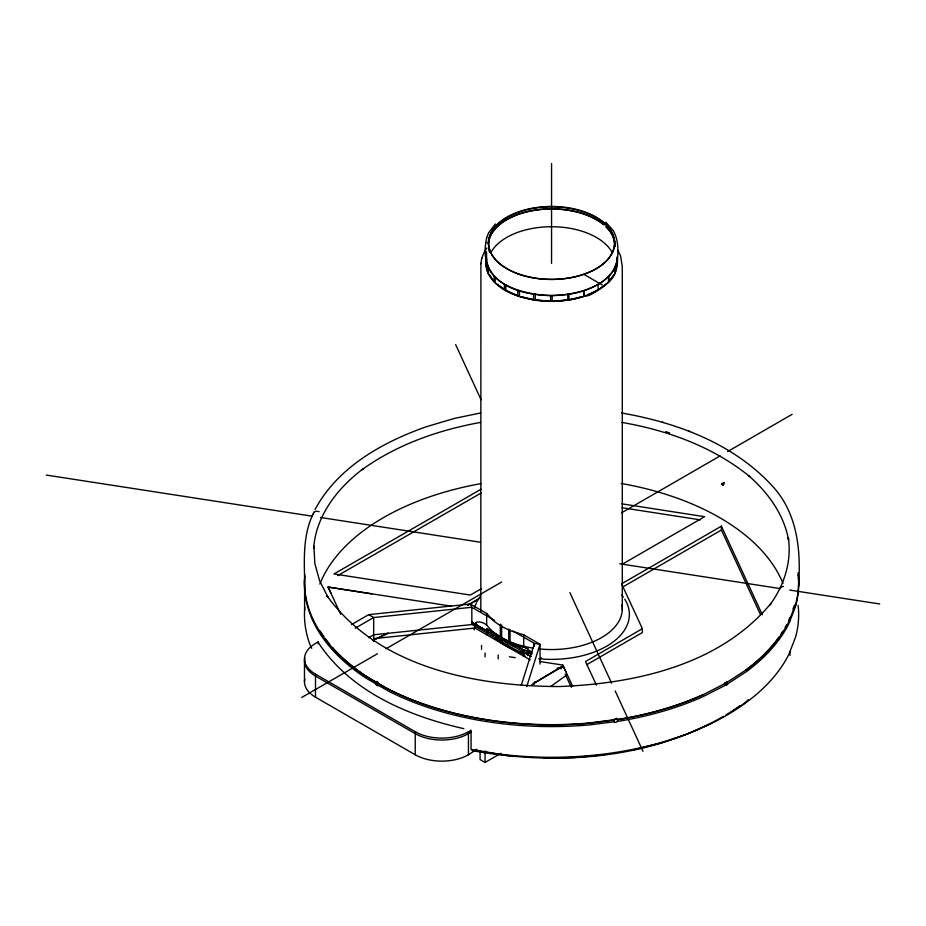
<?xml version="1.0" encoding="UTF-8"?>
<svg xmlns="http://www.w3.org/2000/svg" width="926" height="926" viewBox="0 0 926 926"><rect width="100%" height="100%" fill="white"/><g stroke="black" fill="none" stroke-linecap="round" stroke-linejoin="round"><path stroke-width="1.39" d="M486.914 634.912L486.659 628.615L502.181 637.864M508.721 628.986L508.721 641.544L523.259 649.936L527.67 651.036A70.526 40.721 0 0 0 531.883 651.823A70.758 40.86 0 0 1 527.588 650.978L523.711 650.006L510.041 642.112L510.041 629.715M471.635 624.089L521.095 652.957L523.259 651.835L523.259 649.936M523.711 650.006L523.711 652.101L530.957 656.291M351.463 624.587L368.698 614.644L470.339 604.03L486.659 613.452L493.037 620.339A70.758 40.86 0 0 0 511.789 631.162L523.711 634.842L523.711 646.163L531.79 652.517M475.582 624.147L475.848 622.735M480.93 611.264A70.758 40.86 0 0 1 480.825 607.41L480.907 263.32M481.67 258.701L483.685 253.215L486.902 247.983M486.544 257.416C482.018 275.473 499.496 289.294 514.555 294.804C536.652 303.034 561.55 303.473 584.005 296.389L584.005 290.637C548.898 302.42 477.341 294.919 485.768 242.982L485.826 242.612M486.544 238.225L488.407 233.202M480.825 263.817L481.751 258.215M485.768 242.982L486.601 237.855M485.768 256.409L486.544 251.664M726.331 682.288L724.387 683.897L726.401 685.286A1.91 1.03 -63 0 0 727.315 684.349L726.991 682.346L746.796 669.452A247.08 142.65 0 0 0 788.836 621.809C790.607 610.859 790.526 625.108 789.033 619.934M614.019 719.768L613.371 720.185L614.019 721.829A2.141 1.702 -21.2 0 0 617.399 721.389L617.445 719.398A2.141 1.702 -21.2 0 0 614.019 719.768L590.209 722.905A247.08 142.65 0 0 1 388.156 689.013L366.221 676.35A247.08 142.65 0 0 1 304.793 574.78M486.694 253.4C483.407 285.613 526.963 295.07 551.56 295.614C569.71 295.128 588.45 291.459 603.567 280.902C608.949 276.457 608.845 274.189 608.44 282.465C605.361 284.768 579.942 305.638 584.642 290.44C599.064 285.497 615.13 275.705 617.017 259.245M485.814 263.019L486.694 259.153M617.306 257.949L617.26 257.046C618.279 266.19 615.697 275.74 608.764 282.094L608.764 276.342C613.776 271.26 617.642 264.361 617.26 257.046M475.756 623.383L476.936 622.04C481.231 621.439 486.208 623.545 488.511 627.238A70.758 40.86 0 0 0 519.428 645.098L527.588 647.135A70.758 40.86 0 0 0 533.249 648.154M521.303 685.217L534.406 643.396L512.865 630.953M526.767 686.571L540.032 644.264L523.711 634.842M534.036 684.488L534.892 681.756M313.196 514.3L313.96 512.286L316.009 511.187L319.111 511.65M313.96 512.286C303.508 532.404 304.006 555.484 304.596 577.535M480.42 422.441C438.38 430.034 396.976 444.526 362.101 469.644L363.467 468.533C337.863 487.759 315.905 515.423 313.636 548.458L313.902 546.236L314.84 563.471L319.516 580.498L327.85 597.05L326.635 595.337C378.445 667.472 475.408 686.316 559.072 686.536C635.386 683.793 720.046 664.88 770.953 603.405L769.772 605.072C784.033 585.822 791.973 561.619 788.281 537.636L788.547 539.835C783.871 514.15 767.828 492.331 748.439 475.524L749.875 476.682C713.367 446.922 667.773 430.312 621.763 422.395M790.399 617.769L795.608 604.331A247.08 142.65 0 0 0 798.119 572.708M798.119 574.629A247.08 142.65 0 0 1 795.608 606.252L788.836 623.73A247.08 142.65 0 0 1 746.796 671.362L727.5 684.001L725.44 682.543M792.922 609.1L794.439 605.187M723.264 484.946C723.519 481.728 720.22 484.367 723.137 485.062M315.048 509.497C337.84 467.132 382.299 442.339 426.191 426.77L454.585 418.367L480.687 412.95M488.569 232.889L495.341 223.965M779.889 588.855L781.127 587.096L783.442 586.424M748.428 699.709L743.08 704.258L725.857 714.976M539.372 659.648L541.525 657.911M526.373 653.849L527.67 652.957L531.987 653.687M568.981 294.225L568.981 299.989C586.575 296.702 605.743 289.907 614.98 273.425L614.98 267.672M733.01 710.844L739.585 705.959M550.843 686.398L567.233 674.649M304.804 678.99A37.619 21.715 0 0 0 315.5 697.185L415.242 754.771A37.619 21.715 0 0 0 468.44 754.771L476.902 749.273M531.79 653.791L523.711 652.101L478.117 625.988M486.659 630.722L488.72 633.129M533.318 683.457L563.089 665.713M531.813 684.684L563.251 666.06M463.799 728.658C408.864 716.157 351.579 692.162 319.076 643.767L318.15 641.915L315.5 643.443A37.619 21.715 0 0 0 315.5 674.151L315.5 697.185M355.202 628.198L373.687 617.526L471.843 607.271L494.6 620.408M481.451 588.623L470.327 595.048L333.939 573.958L480.999 489.241M301.737 697.452L377.426 653.756M386.119 648.732L501.626 582.049M621.473 512.854L720.139 455.893M727.605 451.575L792.135 414.327M721.875 483.939L724.086 482.654M721.944 484.194L724.167 482.909M722.604 485.004L723.877 484.275M622.376 564.154L704.593 516.696L621.994 503.86M762.33 614.76L721.4 526.188L621.566 583.82L642.389 628.696L642.389 632.539L586.737 664.671M622.816 586.945L721.4 530.019L721.4 526.188M642.389 628.696L585.498 661.546L596.437 685.124M315.5 674.151L415.242 731.737A37.619 21.715 0 0 0 468.44 731.737L471.079 730.209L471.079 749.4L497.656 753.868A247.08 142.65 0 0 0 788.836 654.439L795.608 636.961A247.08 142.65 0 0 0 798.119 605.338M471.079 732.13L468.44 733.658A37.619 21.715 0 0 1 415.242 733.658L315.5 676.073A37.619 21.715 0 0 1 304.804 657.877M480.073 750.928L480.073 759.575L485.062 762.445L500.908 753.301M725.093 683.064L727.535 684.233L725.301 682.948M472.11 750.592C556.202 765.86 648.246 759.644 723.472 716.354M337.677 575.636L480.999 493.083M368.733 637.655L373.687 634.796L475.038 624.217L484.02 629.252M726.991 682.346L727.269 681.953A1.91 1.03 -63 0 0 726.331 682.242M467.433 605.106L479.761 598.184M468.012 605.245L477.828 599.759M725.475 683.295L702.278 695.16A245.911 141.979 0 0 1 620.165 719.305L617.549 719.652M725.463 685.217L702.996 696.653A247.08 142.65 0 0 1 620.489 720.926L617.445 721.319M387.994 633.303L372.761 640.375L387.855 633.315M711.538 723.252L687.532 733.994L661.384 742.93L633.5 749.886M617.445 719.398L620.489 719.004A247.08 142.65 0 0 0 702.996 694.731M613.371 720.185L590.024 723.194A245.911 141.979 0 0 1 332.457 647.424M613.984 721.759L590.209 724.827A247.08 142.65 0 0 1 388.156 690.935L366.221 678.272A247.08 142.65 0 0 1 304.793 576.701M373.687 638.639L475.038 628.048L530.239 659.925M604.331 754.783L574.328 757.526L543.956 758.081M538.828 658.687L544.233 659.185A77.819 44.923 0 0 0 624.772 599.238M513.722 756.426L474.702 750.65M515.192 657.668L509.404 656.765M451.17 606.125L328.117 587.061L371.708 593.844M46.3 475.061L311.912 516.152M320.489 517.472L480.42 542.219M619.841 563.784L779.75 588.519M789.751 590.07L879.7 603.983M540.032 661.534L562.788 665.065L572.65 686.293M557.093 668.016L561.364 668.676M621.994 507.703L700.322 519.868M621.659 412.996C676.431 422.545 732.292 443.137 771.011 484.611C797.506 511.719 801.221 550.6 798.525 586.494M525.343 656.36L523.109 655.805L523.109 653.247M523.259 651.835L523.896 651.997M662.414 422.14L663.375 422.476M688.805 431.157L689.997 431.562M507.876 641.139L514.555 644.16A65.827 38.001 0 0 0 527.97 648.212M521.095 652.957L524.648 655.006M583.936 274.385L602.224 284.953M487.111 629.067L501.649 637.458L501.649 624.9M502.008 637.759L508.027 641.232M486.914 631.069L471.519 622.017L478.291 625.883M523.109 651.962L530.795 656.407M368.698 614.644L373.687 617.526L373.687 641.359M725.232 682.983L727.315 684.349M605.812 222.171L613.267 230.62M617.839 250.356L620.536 255.692L622.284 266.375L622.284 609.979M613.44 230.933C620.339 243.573 617.908 259.28 615.246 272.742L615.246 266.977M311.715 648.327L310.43 645.769A247.08 142.65 0 0 1 304.793 607.41M328.117 587.107L340.71 614.32M565.219 674.151L571.319 687.266M470.339 604.03L471.843 607.271L471.843 624.529M721.4 530.019L760.524 614.69M565.971 671.917L562.788 665.007L562.788 667.623M473.626 628.384L474.297 629.83M455.661 344.634L481.022 399.696M569.895 592.628L611.565 683.099M615.188 690.958L642.968 751.264M328.117 587.061L330.999 593.335M789.959 651.522L789.959 655.365M598.103 284.479L598.103 290.243M567.788 294.375L567.788 300.14L552.162 301.332L552.162 295.568M551.56 163.555L551.56 263.366M550.588 295.544L550.588 301.297L535.274 300.14L535.274 294.375M540.032 664.104L540.032 644.264L534.406 643.396L534.406 646.267M533.55 294.086L533.55 299.85L519.474 296.482L519.474 290.718M527.67 652.957L527.588 655.643M517.808 290.151L517.808 295.915L505.804 290.59L505.804 284.838M504.404 284.027L504.404 289.78L495.19 282.847L495.19 277.094M500.318 624.089L500.318 636.498M498.176 655.018L498.176 658.907M494.206 276.133L494.206 281.886L488.384 273.76L488.384 268.008M487.875 267.012L487.875 272.765L485.861 263.933L485.814 257.266M486.659 613.452L486.659 624.772M485.062 652.992L485.062 656.87M485.062 750.928L485.062 762.445M481.555 645.422L481.555 649.311M475.038 625.49L475.038 628.048M468.44 731.737L468.44 754.771M415.242 731.737L415.242 754.771M318.15 641.915L318.15 643.836M304.596 579.456L304.596 610.165M304.48 660.713L304.48 681.825M501.892 641.313A63.477 36.646 0 0 1 499.971 639.843M499.056 639.079A63.477 36.646 0 0 1 495.005 635.12M490.606 253.145A63.477 36.646 0 0 1 551.56 226.72A63.477 36.646 0 0 1 612.514 253.145M488.21 243.214A63.477 36.646 0 0 1 488.581 240.922M489.206 238.653A63.477 36.646 0 0 1 534.811 210.167A63.477 36.646 0 0 1 599.168 221.279M600.21 221.985A63.477 36.646 0 0 1 604.065 224.914M606.194 226.858A63.477 36.646 0 0 1 613.51 237.519M613.915 238.653A63.477 36.646 0 0 1 615.003 246.675M489.495 252.254A63.176 36.473 0 0 1 488.662 248.851M488.407 244.267A63.176 36.473 0 0 1 488.882 240.841M489.495 238.584A63.176 36.473 0 0 1 537.971 209.797A63.176 36.473 0 0 1 602.907 224.161M605.94 226.847A63.176 36.473 0 0 1 614.714 246.559M514.706 646.637A61.128 35.292 0 0 1 501.001 638.315M521.674 652.344A65.827 38.001 0 0 1 498.061 640.63M497.112 639.843A65.827 38.001 0 0 1 495.329 638.245M492.91 635.734A65.827 38.001 0 0 1 490.352 632.47M616.149 267.95A65.075 37.572 0 0 1 615.524 270.276M612.862 275.971A65.075 37.572 0 0 1 610.535 279.247M605.511 284.375A65.075 37.572 0 0 1 600.523 288.113M597.154 290.174A65.075 37.572 0 0 1 588.323 294.364M581.296 296.783A65.075 37.572 0 0 1 569.93 299.411M565.971 300.001A65.075 37.572 0 0 1 555.195 300.881M548.377 300.892A65.075 37.572 0 0 1 536.247 299.885M532.311 299.26A65.075 37.572 0 0 1 522.218 296.899M516.303 294.943A65.075 37.572 0 0 1 505.7 290.023M503.443 288.657A65.075 37.572 0 0 1 498.327 284.976M491.926 278.402A65.075 37.572 0 0 1 489.738 275.103M488.581 272.834A65.075 37.572 0 0 1 487.678 270.531M487.319 269.373A65.075 37.572 0 0 1 486.798 267.035M486.52 264.674A65.075 37.572 0 0 1 486.509 262.313M616.635 263.239A65.075 37.572 0 0 1 616.369 266.769M319.852 584.063A237.681 137.222 0 0 1 480.964 483.615M621.277 483.453A237.681 137.222 0 0 1 783.002 583.426M622.006 604.852A70.758 40.86 0 0 1 539.858 648.987M474.702 607.421A77.819 44.923 0 0 1 476.311 603.011M476.832 601.923A77.819 44.923 0 0 1 480.143 596.61M621.763 595.071A77.819 44.923 0 0 1 623.36 597.131M527.889 648.142A66.059 38.14 0 0 1 514.428 644.079M665.644 431.666A242.381 139.942 0 0 1 669.66 432.94M786.44 625.015A245.911 141.979 0 0 1 785.098 627.446M782.933 631.069A245.911 141.979 0 0 1 780.606 634.646M778.963 637.019A245.911 141.979 0 0 1 745.87 669.996M329.714 644.23A245.911 141.979 0 0 1 325.466 638.813M323.88 636.613A245.911 141.979 0 0 1 320.188 631.069M616.67 718.217A2.141 1.702 -21.2 0 1 613.463 719.502M518.456 273.98A62.818 36.264 0 0 0 614.343 244.29A62.818 36.264 0 0 0 521.87 211.197A62.818 36.264 0 0 0 518.456 273.98M518.271 273.922A63.176 36.473 0 0 0 614.714 244.07A63.176 36.473 0 0 0 521.708 210.781A63.176 36.473 0 0 0 518.271 273.922M375.528 682.682A2.35 1.354 60 0 0 378.016 685.784A2.35 1.354 60 0 0 378.016 682.462A2.35 1.354 60 0 0 375.528 682.682"/></g></svg>
